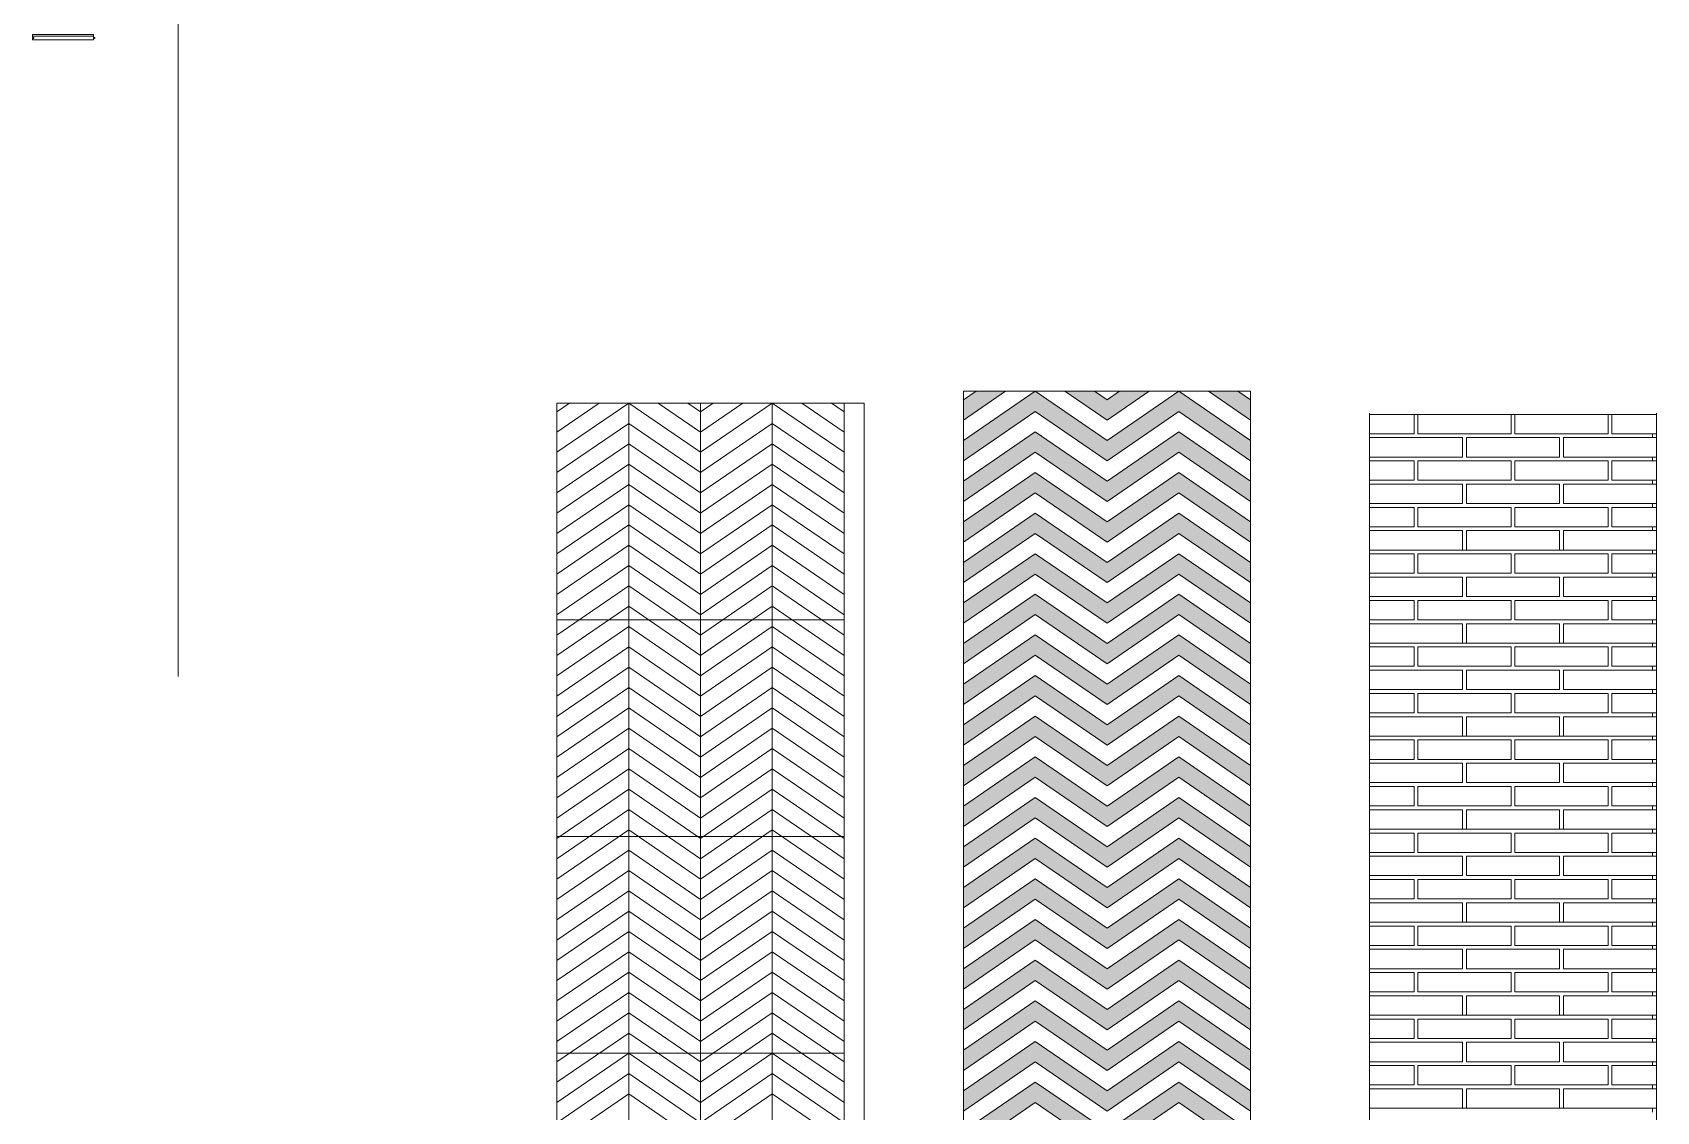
# Model space of a CAD drawing. Header units: centimetres. Extents: x -16179 to 12840, y -10704 to 3856.
# Drawn here: x -1610.4 to -1211.1, y -4291.1 to -4025.6 of the extents above; entities that cross this region are included whole.
import ezdxf

# ---------------------------------------------------------------- set-up
doc = ezdxf.new("R2010")
doc.units = ezdxf.units.CM
doc.header["$MEASUREMENT"] = 0
doc.header["$XCLIPFRAME"] = 0
for name, color, linetype, lineweight in [('1_Num_Penna__254', 254, 'Continuous', 18), ('A-ELEV-MBE1_Num_Penna__14_Num_Penna__11_Num_Penna__9_Num_Penna__9_Num_Penna__9_Num_Penna__9_Num_Penna__9_Num_Penna__9_Num_Penna__10_Num_Penna__254', 254, 'Continuous', 18), ('A-ELEV-MBE1_Num_Penna__1_Num_Penna__4_Num_Penna__4_Num_Penna__4_Num_Penna__4_Num_Penna__4_Num_Penna__4_Num_Penna__4_Num_Penna__4_Num_Penna__4', 4, 'Continuous', 18), ('A-ELEV-MBE1_Num_Penna__7_Num_Penna__7_Num_Penna__7_Num_Penna__7_Num_Penna__7_Num_Penna__7_Num_Penna__7_Num_Penna__7_Num_Penna__7_Num_Penna__254', 254, 'Continuous', 18), ('AA - linee quote_Num_Penna__6_Num_Penna__6_Num_Penna__6_Num_Penna__6_Num_Penna__6_Num_Penna__6_Num_Penna__6_Num_Penna__6_Num_Penna__6_Num_Penna__6', 6, 'Continuous', 18), ('IKE120015-t1_Num_Penna__251_Num_Penna__251_Num_Penna__251_Num_Penna__251_Num_Penna__251_Num_Penna__251_Num_Penna__251_Num_Penna__251_Num_Penna__251_Num_Penna__251_Num_Penna__12', 12, 'Continuous', 18), ('IKE120015-t1_Num_Penna__251_Num_Penna__251_Num_Penna__251_Num_Penna__251_Num_Penna__251_Num_Penna__251_Num_Penna__251_Num_Penna__251_Num_Penna__251_Num_Penna__251_Num_Penna__253', 253, 'Continuous', 18)]:
    doc.layers.add(name, color=color, linetype=linetype, lineweight=lineweight)
doc.layers.add('IKE120015-t1_Num_Penna__251_Num_Penna__13_Num_Penna__251_Num_Penna__251_Num_Penna__251_Num_Penna__251_Num_Penna__251_Num_Penna__251_Num_Penna__251_Num_Penna__251', color=7, linetype='Continuous')
picture_1 = doc.add_image_def('image1.jpg', size_in_pixel=(728, 1100))

msp = doc.modelspace()

# ---------------------------------------------------------------- hatches: boundary and pattern name
at = {"layer": 'A-ELEV-MBE1_Num_Penna__7_Num_Penna__7_Num_Penna__7_Num_Penna__7_Num_Penna__7_Num_Penna__7_Num_Penna__7_Num_Penna__7_Num_Penna__7_Num_Penna__254', "linetype": 'Continuous', "lineweight": 0, "true_color": 0x333333}
for points in [[(-1381.48, -4120.97), (-1371.11, -4113.84), (-1378.39, -4113.84), (-1381.48, -4115.97)], [(-1310.9, -4130.97), (-1310.9, -4125.97), (-1328.55, -4113.84), (-1346.19, -4125.97), (-1363.84, -4113.84), (-1381.48, -4125.97), (-1381.48, -4130.97), (-1363.84, -4118.84), (-1346.19, -4130.97), (-1328.55, -4118.84)], [(-1346.19, -4115.97), (-1349.29, -4113.84), (-1356.56, -4113.84), (-1346.19, -4120.97), (-1335.82, -4113.84), (-1343.1, -4113.84)], [(-1310.9, -4120.97), (-1310.9, -4115.97), (-1314, -4113.84), (-1321.27, -4113.84)], [(-1346.19, -4135.97), (-1363.84, -4123.84), (-1381.48, -4135.97), (-1381.48, -4140.97), (-1363.84, -4128.84), (-1346.19, -4140.97), (-1328.55, -4128.84), (-1310.9, -4140.97), (-1310.9, -4135.97), (-1328.55, -4123.84)], [(-1346.19, -4145.97), (-1363.84, -4133.84), (-1381.48, -4145.97), (-1381.48, -4150.97), (-1363.84, -4138.84), (-1346.19, -4150.97), (-1328.55, -4138.84), (-1310.9, -4150.97), (-1310.9, -4145.97), (-1328.55, -4133.84)], [(-1310.9, -4155.97), (-1328.55, -4143.84), (-1346.19, -4155.97), (-1363.84, -4143.84), (-1381.48, -4155.97), (-1381.48, -4160.97), (-1363.84, -4148.84), (-1346.19, -4160.97), (-1328.55, -4148.84), (-1310.9, -4160.97)], [(-1310.9, -4165.97), (-1328.55, -4153.84), (-1346.19, -4165.97), (-1363.84, -4153.84), (-1381.48, -4165.97), (-1381.48, -4170.97), (-1363.84, -4158.84), (-1346.19, -4170.97), (-1328.55, -4158.84), (-1310.9, -4170.97)], [(-1310.9, -4180.97), (-1310.9, -4175.97), (-1328.55, -4163.84), (-1346.19, -4175.97), (-1363.84, -4163.84), (-1381.48, -4175.97), (-1381.48, -4180.97), (-1363.84, -4168.84), (-1346.19, -4180.97), (-1328.55, -4168.84)], [(-1310.9, -4185.97), (-1328.55, -4173.84), (-1346.19, -4185.97), (-1363.84, -4173.84), (-1381.48, -4185.97), (-1381.48, -4190.97), (-1363.84, -4178.84), (-1346.19, -4190.97), (-1328.55, -4178.84), (-1310.9, -4190.97)], [(-1310.9, -4195.97), (-1328.55, -4183.84), (-1346.19, -4195.97), (-1363.84, -4183.84), (-1381.48, -4195.97), (-1381.48, -4200.97), (-1363.84, -4188.84), (-1346.19, -4200.97), (-1328.55, -4188.84), (-1310.9, -4200.97)], [(-1310.9, -4210.97), (-1310.9, -4205.97), (-1328.55, -4193.84), (-1346.19, -4205.97), (-1363.84, -4193.84), (-1381.48, -4205.97), (-1381.48, -4210.97), (-1363.84, -4198.84), (-1346.19, -4210.97), (-1328.55, -4198.84)], [(-1310.9, -4215.97), (-1328.55, -4203.84), (-1346.19, -4215.97), (-1363.84, -4203.84), (-1381.48, -4215.97), (-1381.48, -4220.97), (-1363.84, -4208.84), (-1346.19, -4220.97), (-1328.55, -4208.84), (-1310.9, -4220.97)], [(-1310.9, -4225.97), (-1328.55, -4213.84), (-1346.19, -4225.97), (-1363.84, -4213.84), (-1381.48, -4225.97), (-1381.48, -4230.97), (-1363.84, -4218.84), (-1346.19, -4230.97), (-1328.55, -4218.84), (-1310.9, -4230.97)], [(-1310.9, -4235.97), (-1328.55, -4223.84), (-1346.19, -4235.97), (-1363.84, -4223.84), (-1381.48, -4235.97), (-1381.48, -4240.97), (-1363.84, -4228.84), (-1346.19, -4240.97), (-1328.55, -4228.84), (-1310.9, -4240.97)], [(-1310.9, -4245.97), (-1328.55, -4233.84), (-1346.19, -4245.97), (-1363.84, -4233.84), (-1381.48, -4245.97), (-1381.48, -4250.97), (-1363.84, -4238.84), (-1346.19, -4250.97), (-1328.55, -4238.84), (-1310.9, -4250.97)], [(-1346.19, -4255.97), (-1363.84, -4243.84), (-1381.48, -4255.97), (-1381.48, -4260.97), (-1363.84, -4248.84), (-1346.19, -4260.97), (-1328.55, -4248.84), (-1310.9, -4260.97), (-1310.9, -4255.97), (-1328.55, -4243.84)], [(-1346.19, -4265.97), (-1363.84, -4253.84), (-1381.48, -4265.97), (-1381.48, -4270.97), (-1363.84, -4258.84), (-1346.19, -4270.97), (-1328.55, -4258.84), (-1310.9, -4270.97), (-1310.9, -4265.97), (-1328.55, -4253.84)], [(-1346.19, -4275.97), (-1363.84, -4263.84), (-1381.48, -4275.97), (-1381.48, -4280.97), (-1363.84, -4268.84), (-1346.19, -4280.97), (-1328.55, -4268.84), (-1310.9, -4280.97), (-1310.9, -4275.97), (-1328.55, -4263.84)], [(-1310.9, -4290.97), (-1310.9, -4285.97), (-1328.55, -4273.84), (-1346.19, -4285.97), (-1363.84, -4273.84), (-1381.48, -4285.97), (-1381.48, -4290.97), (-1363.84, -4278.84), (-1346.19, -4290.97), (-1328.55, -4278.84)], [(-1310.9, -4295.97), (-1328.55, -4283.84), (-1346.19, -4295.97), (-1363.84, -4283.84), (-1381.48, -4295.97), (-1381.48, -4300.97), (-1363.84, -4288.84), (-1346.19, -4300.97), (-1328.55, -4288.84), (-1310.9, -4300.97)]]:
    msp.add_hatch(color=250, dxfattribs=at).paths.add_polyline_path(points)

# ---------------------------------------------------------------- linework, layer by layer
at = {"layer": '1_Num_Penna__254', "color": 254, "linetype": 'Continuous', "lineweight": 18}
for p, q in [((-1281.66, -4119.56), (-1211.08, -4119.56)), ((-1270.69, -4119.56), (-1270.69, -4124.33)), ((-1269.74, -4119.56), (-1269.74, -4124.33)), ((-1246.85, -4119.56), (-1246.85, -4124.33)), ((-1245.89, -4119.56), (-1245.89, -4124.33)), ((-1223, -4119.56), (-1223, -4124.33)), ((-1222.05, -4119.56), (-1222.05, -4124.33)), ((-1211.08, -4119.56), (-1211.08, -4124.33)), ((-1281.66, -4124.33), (-1270.69, -4124.33)), ((-1269.74, -4124.33), (-1246.85, -4124.33)), ((-1245.89, -4124.33), (-1223, -4124.33)), ((-1222.05, -4124.33), (-1211.08, -4124.33)), ((-1212.03, -4124.33), (-1212.03, -4125.28)), ((-1281.66, -4125.28), (-1258.77, -4125.28)), ((-1281.66, -4125.28), (-1281.66, -4130.05)), ((-1258.77, -4125.28), (-1258.77, -4130.05)), ((-1257.81, -4125.28), (-1234.92, -4125.28)), ((-1257.81, -4125.28), (-1257.81, -4130.05)), ((-1234.92, -4125.28), (-1234.92, -4130.05)), ((-1233.97, -4125.28), (-1211.08, -4125.28)), ((-1233.97, -4125.28), (-1233.97, -4130.05)), ((-1211.08, -4125.28), (-1211.08, -4130.05)), ((-1281.66, -4130.05), (-1258.77, -4130.05)), ((-1281.66, -4131), (-1270.69, -4131)), ((-1270.69, -4131), (-1270.69, -4135.77)), ((-1269.74, -4131), (-1246.85, -4131)), ((-1269.74, -4131), (-1269.74, -4135.77)), ((-1257.81, -4130.05), (-1234.92, -4130.05)), ((-1246.85, -4131), (-1246.85, -4135.77)), ((-1245.89, -4131), (-1223, -4131)), ((-1245.89, -4131), (-1245.89, -4135.77)), ((-1233.97, -4130.05), (-1211.08, -4130.05)), ((-1223, -4131), (-1223, -4135.77)), ((-1222.05, -4131), (-1211.08, -4131)), ((-1222.05, -4131), (-1222.05, -4135.77)), ((-1212.03, -4130.05), (-1212.03, -4131)), ((-1211.08, -4131), (-1211.08, -4135.77)), ((-1281.66, -4135.77), (-1270.69, -4135.77)), ((-1281.66, -4136.73), (-1258.77, -4136.73)), ((-1281.66, -4136.73), (-1281.66, -4141.5)), ((-1269.74, -4135.77), (-1246.85, -4135.77)), ((-1258.77, -4136.73), (-1258.77, -4141.5)), ((-1257.81, -4136.73), (-1234.92, -4136.73)), ((-1257.81, -4136.73), (-1257.81, -4141.5)), ((-1245.89, -4135.77), (-1223, -4135.77)), ((-1234.92, -4136.73), (-1234.92, -4141.5)), ((-1233.97, -4136.73), (-1211.08, -4136.73)), ((-1233.97, -4136.73), (-1233.97, -4141.5)), ((-1222.05, -4135.77), (-1211.08, -4135.77)), ((-1212.03, -4135.77), (-1212.03, -4136.73)), ((-1211.08, -4136.73), (-1211.08, -4141.5)), ((-1281.66, -4141.5), (-1258.77, -4141.5)), ((-1281.66, -4142.45), (-1270.69, -4142.45)), ((-1270.69, -4142.45), (-1270.69, -4147.22)), ((-1269.74, -4142.45), (-1246.85, -4142.45)), ((-1269.74, -4142.45), (-1269.74, -4147.22)), ((-1257.81, -4141.5), (-1234.92, -4141.5)), ((-1246.85, -4142.45), (-1246.85, -4147.22)), ((-1245.89, -4142.45), (-1223, -4142.45)), ((-1245.89, -4142.45), (-1245.89, -4147.22)), ((-1233.97, -4141.5), (-1211.08, -4141.5)), ((-1223, -4142.45), (-1223, -4147.22)), ((-1222.05, -4142.45), (-1211.08, -4142.45)), ((-1222.05, -4142.45), (-1222.05, -4147.22)), ((-1212.03, -4141.5), (-1212.03, -4142.45)), ((-1211.08, -4142.45), (-1211.08, -4147.22)), ((-1281.66, -4147.22), (-1270.69, -4147.22)), ((-1281.66, -4148.17), (-1258.77, -4148.17)), ((-1281.66, -4148.17), (-1281.66, -4152.94)), ((-1269.74, -4147.22), (-1246.85, -4147.22)), ((-1258.77, -4148.17), (-1258.77, -4152.94)), ((-1257.81, -4148.17), (-1234.92, -4148.17)), ((-1257.81, -4148.17), (-1257.81, -4152.94)), ((-1245.89, -4147.22), (-1223, -4147.22)), ((-1234.92, -4148.17), (-1234.92, -4152.94)), ((-1233.97, -4148.17), (-1211.08, -4148.17)), ((-1233.97, -4148.17), (-1233.97, -4152.94)), ((-1222.05, -4147.22), (-1211.08, -4147.22)), ((-1212.03, -4147.22), (-1212.03, -4148.17)), ((-1211.08, -4148.17), (-1211.08, -4152.94)), ((-1281.66, -4152.94), (-1211.08, -4152.94)), ((-1281.66, -4153.89), (-1270.69, -4153.89)), ((-1270.69, -4153.89), (-1270.69, -4158.66)), ((-1269.74, -4153.89), (-1246.85, -4153.89)), ((-1269.74, -4153.89), (-1269.74, -4158.66)), ((-1246.85, -4153.89), (-1246.85, -4158.66)), ((-1245.89, -4153.89), (-1223, -4153.89)), ((-1245.89, -4153.89), (-1245.89, -4158.66)), ((-1223, -4153.89), (-1223, -4158.66)), ((-1222.05, -4153.89), (-1211.08, -4153.89)), ((-1222.05, -4153.89), (-1222.05, -4158.66)), ((-1212.03, -4152.94), (-1212.03, -4153.89)), ((-1211.08, -4153.89), (-1211.08, -4158.66)), ((-1281.66, -4158.66), (-1270.69, -4158.66)), ((-1281.66, -4159.62), (-1258.77, -4159.62)), ((-1281.66, -4159.62), (-1281.66, -4164.39)), ((-1269.74, -4158.66), (-1246.85, -4158.66)), ((-1258.77, -4159.62), (-1258.77, -4164.39)), ((-1257.81, -4159.62), (-1234.92, -4159.62)), ((-1257.81, -4159.62), (-1257.81, -4164.39)), ((-1245.89, -4158.66), (-1223, -4158.66)), ((-1234.92, -4159.62), (-1234.92, -4164.39)), ((-1233.97, -4159.62), (-1211.08, -4159.62)), ((-1233.97, -4159.62), (-1233.97, -4164.39)), ((-1222.05, -4158.66), (-1211.08, -4158.66)), ((-1212.03, -4158.66), (-1212.03, -4159.62)), ((-1211.08, -4159.62), (-1211.08, -4164.39)), ((-1281.66, -4164.39), (-1258.77, -4164.39)), ((-1257.81, -4164.39), (-1234.92, -4164.39)), ((-1233.97, -4164.39), (-1211.08, -4164.39)), ((-1212.03, -4164.39), (-1212.03, -4165.34)), ((-1281.66, -4165.34), (-1270.69, -4165.34)), ((-1270.69, -4165.34), (-1270.69, -4170.11)), ((-1269.74, -4165.34), (-1246.85, -4165.34)), ((-1269.74, -4165.34), (-1269.74, -4170.11)), ((-1246.85, -4165.34), (-1246.85, -4170.11)), ((-1245.89, -4165.34), (-1223, -4165.34)), ((-1245.89, -4165.34), (-1245.89, -4170.11)), ((-1223, -4165.34), (-1223, -4170.11)), ((-1222.05, -4165.34), (-1211.08, -4165.34)), ((-1222.05, -4165.34), (-1222.05, -4170.11)), ((-1211.08, -4165.34), (-1211.08, -4170.11)), ((-1281.66, -4170.11), (-1270.69, -4170.11)), ((-1281.66, -4171.06), (-1258.77, -4171.06)), ((-1281.66, -4171.06), (-1281.66, -4175.83)), ((-1269.74, -4170.11), (-1246.85, -4170.11)), ((-1258.77, -4171.06), (-1258.77, -4175.83)), ((-1257.81, -4171.06), (-1234.92, -4171.06)), ((-1257.81, -4171.06), (-1257.81, -4175.83)), ((-1245.89, -4170.11), (-1223, -4170.11)), ((-1234.92, -4171.06), (-1234.92, -4175.83)), ((-1233.97, -4171.06), (-1211.08, -4171.06)), ((-1233.97, -4171.06), (-1233.97, -4175.83)), ((-1222.05, -4170.11), (-1211.08, -4170.11)), ((-1212.03, -4170.11), (-1212.03, -4171.06)), ((-1211.08, -4171.06), (-1211.08, -4175.83)), ((-1281.66, -4175.83), (-1211.08, -4175.83)), ((-1212.03, -4175.83), (-1212.03, -4176.79)), ((-1281.66, -4176.79), (-1270.69, -4176.79)), ((-1270.69, -4176.79), (-1270.69, -4181.55)), ((-1269.74, -4176.79), (-1246.85, -4176.79)), ((-1269.74, -4176.79), (-1269.74, -4181.55)), ((-1246.85, -4176.79), (-1246.85, -4181.55)), ((-1245.89, -4176.79), (-1223, -4176.79)), ((-1245.89, -4176.79), (-1245.89, -4181.55)), ((-1223, -4176.79), (-1223, -4181.55)), ((-1222.05, -4176.79), (-1211.08, -4176.79)), ((-1222.05, -4176.79), (-1222.05, -4181.55)), ((-1211.08, -4176.79), (-1211.08, -4181.55)), ((-1281.66, -4181.55), (-1270.69, -4181.55)), ((-1281.66, -4182.51), (-1258.77, -4182.51)), ((-1281.66, -4182.51), (-1281.66, -4187.28)), ((-1269.74, -4181.55), (-1246.85, -4181.55)), ((-1258.77, -4182.51), (-1258.77, -4187.28)), ((-1257.81, -4182.51), (-1234.92, -4182.51)), ((-1257.81, -4182.51), (-1257.81, -4187.28)), ((-1245.89, -4181.55), (-1223, -4181.55)), ((-1234.92, -4182.51), (-1234.92, -4187.28)), ((-1233.97, -4182.51), (-1211.08, -4182.51)), ((-1233.97, -4182.51), (-1233.97, -4187.28)), ((-1222.05, -4181.55), (-1211.08, -4181.55)), ((-1212.03, -4181.55), (-1212.03, -4182.51)), ((-1211.08, -4182.51), (-1211.08, -4187.28)), ((-1281.66, -4187.28), (-1258.77, -4187.28)), ((-1281.66, -4188.23), (-1270.69, -4188.23)), ((-1270.69, -4188.23), (-1270.69, -4193)), ((-1269.74, -4188.23), (-1246.85, -4188.23)), ((-1269.74, -4188.23), (-1269.74, -4193)), ((-1257.81, -4187.28), (-1234.92, -4187.28)), ((-1246.85, -4188.23), (-1246.85, -4193)), ((-1245.89, -4188.23), (-1223, -4188.23)), ((-1245.89, -4188.23), (-1245.89, -4193)), ((-1233.97, -4187.28), (-1211.08, -4187.28)), ((-1223, -4188.23), (-1223, -4193)), ((-1222.05, -4188.23), (-1211.08, -4188.23)), ((-1222.05, -4188.23), (-1222.05, -4193)), ((-1212.03, -4187.28), (-1212.03, -4188.23)), ((-1211.08, -4188.23), (-1211.08, -4193)), ((-1281.66, -4193), (-1270.69, -4193)), ((-1281.66, -4193.95), (-1258.77, -4193.95)), ((-1281.66, -4193.95), (-1281.66, -4198.72)), ((-1269.74, -4193), (-1246.85, -4193)), ((-1258.77, -4193.95), (-1258.77, -4198.72)), ((-1257.81, -4193.95), (-1234.92, -4193.95)), ((-1257.81, -4193.95), (-1257.81, -4198.72)), ((-1245.89, -4193), (-1223, -4193)), ((-1234.92, -4193.95), (-1234.92, -4198.72)), ((-1233.97, -4193.95), (-1211.08, -4193.95)), ((-1233.97, -4193.95), (-1233.97, -4198.72)), ((-1222.05, -4193), (-1211.08, -4193)), ((-1212.03, -4193), (-1212.03, -4193.95)), ((-1211.08, -4193.95), (-1211.08, -4198.72)), ((-1281.66, -4198.72), (-1211.08, -4198.72)), ((-1281.66, -4199.68), (-1270.69, -4199.68)), ((-1270.69, -4199.68), (-1270.69, -4204.45)), ((-1269.74, -4199.68), (-1246.85, -4199.68)), ((-1269.74, -4199.68), (-1269.74, -4204.45)), ((-1246.85, -4199.68), (-1246.85, -4204.45)), ((-1245.89, -4199.68), (-1223, -4199.68)), ((-1245.89, -4199.68), (-1245.89, -4204.45)), ((-1223, -4199.68), (-1223, -4204.45)), ((-1222.05, -4199.68), (-1211.08, -4199.68)), ((-1222.05, -4199.68), (-1222.05, -4204.45)), ((-1212.03, -4198.72), (-1212.03, -4199.68)), ((-1211.08, -4199.68), (-1211.08, -4204.45)), ((-1281.66, -4204.45), (-1270.69, -4204.45)), ((-1269.74, -4204.45), (-1246.85, -4204.45)), ((-1245.89, -4204.45), (-1223, -4204.45)), ((-1222.05, -4204.45), (-1211.08, -4204.45)), ((-1212.03, -4204.45), (-1212.03, -4205.4)), ((-1281.66, -4205.4), (-1258.77, -4205.4)), ((-1281.66, -4205.4), (-1281.66, -4210.17)), ((-1258.77, -4205.4), (-1258.77, -4210.17)), ((-1257.81, -4205.4), (-1234.92, -4205.4)), ((-1257.81, -4205.4), (-1257.81, -4210.17)), ((-1234.92, -4205.4), (-1234.92, -4210.17)), ((-1233.97, -4205.4), (-1211.08, -4205.4)), ((-1233.97, -4205.4), (-1233.97, -4210.17)), ((-1211.08, -4205.4), (-1211.08, -4210.17)), ((-1281.66, -4210.17), (-1258.77, -4210.17)), ((-1281.66, -4211.12), (-1270.69, -4211.12)), ((-1270.69, -4211.12), (-1270.69, -4215.89)), ((-1269.74, -4211.12), (-1246.85, -4211.12)), ((-1269.74, -4211.12), (-1269.74, -4215.89)), ((-1257.81, -4210.17), (-1234.92, -4210.17)), ((-1246.85, -4211.12), (-1246.85, -4215.89)), ((-1245.89, -4211.12), (-1223, -4211.12)), ((-1245.89, -4211.12), (-1245.89, -4215.89)), ((-1233.97, -4210.17), (-1211.08, -4210.17)), ((-1223, -4211.12), (-1223, -4215.89)), ((-1222.05, -4211.12), (-1211.08, -4211.12)), ((-1222.05, -4211.12), (-1222.05, -4215.89)), ((-1212.03, -4210.17), (-1212.03, -4211.12)), ((-1211.08, -4211.12), (-1211.08, -4215.89)), ((-1281.66, -4215.89), (-1270.69, -4215.89)), ((-1269.74, -4215.89), (-1246.85, -4215.89)), ((-1245.89, -4215.89), (-1223, -4215.89)), ((-1222.05, -4215.89), (-1211.08, -4215.89)), ((-1212.03, -4215.89), (-1212.03, -4216.84)), ((-1281.66, -4216.84), (-1258.77, -4216.84)), ((-1281.66, -4216.84), (-1281.66, -4221.61)), ((-1258.77, -4216.84), (-1258.77, -4221.61)), ((-1257.81, -4216.84), (-1234.92, -4216.84)), ((-1257.81, -4216.84), (-1257.81, -4221.61)), ((-1234.92, -4216.84), (-1234.92, -4221.61)), ((-1233.97, -4216.84), (-1211.08, -4216.84)), ((-1233.97, -4216.84), (-1233.97, -4221.61)), ((-1211.08, -4216.84), (-1211.08, -4221.61)), ((-1281.66, -4221.61), (-1211.08, -4221.61)), ((-1281.66, -4222.57), (-1270.69, -4222.57)), ((-1270.69, -4222.57), (-1270.69, -4227.34)), ((-1269.74, -4222.57), (-1246.85, -4222.57)), ((-1269.74, -4222.57), (-1269.74, -4227.34)), ((-1246.85, -4222.57), (-1246.85, -4227.34)), ((-1245.89, -4222.57), (-1223, -4222.57)), ((-1245.89, -4222.57), (-1245.89, -4227.34)), ((-1223, -4222.57), (-1223, -4227.34)), ((-1222.05, -4222.57), (-1211.08, -4222.57)), ((-1222.05, -4222.57), (-1222.05, -4227.34)), ((-1212.03, -4221.61), (-1212.03, -4222.57)), ((-1211.08, -4222.57), (-1211.08, -4227.34)), ((-1281.66, -4227.34), (-1270.69, -4227.34)), ((-1281.66, -4228.29), (-1258.77, -4228.29)), ((-1281.66, -4228.29), (-1281.66, -4233.06)), ((-1269.74, -4227.34), (-1246.85, -4227.34)), ((-1258.77, -4228.29), (-1258.77, -4233.06)), ((-1257.81, -4228.29), (-1234.92, -4228.29)), ((-1257.81, -4228.29), (-1257.81, -4233.06)), ((-1245.89, -4227.34), (-1223, -4227.34)), ((-1234.92, -4228.29), (-1234.92, -4233.06)), ((-1233.97, -4228.29), (-1211.08, -4228.29)), ((-1233.97, -4228.29), (-1233.97, -4233.06)), ((-1222.05, -4227.34), (-1211.08, -4227.34)), ((-1212.03, -4227.34), (-1212.03, -4228.29)), ((-1211.08, -4228.29), (-1211.08, -4233.06)), ((-1281.66, -4233.06), (-1258.77, -4233.06)), ((-1281.66, -4234.01), (-1270.69, -4234.01)), ((-1270.69, -4234.01), (-1270.69, -4238.78)), ((-1269.74, -4234.01), (-1246.85, -4234.01)), ((-1269.74, -4234.01), (-1269.74, -4238.78)), ((-1257.81, -4233.06), (-1234.92, -4233.06)), ((-1246.85, -4234.01), (-1246.85, -4238.78)), ((-1245.89, -4234.01), (-1223, -4234.01)), ((-1245.89, -4234.01), (-1245.89, -4238.78)), ((-1233.97, -4233.06), (-1211.08, -4233.06)), ((-1223, -4234.01), (-1223, -4238.78)), ((-1222.05, -4234.01), (-1211.08, -4234.01)), ((-1222.05, -4234.01), (-1222.05, -4238.78)), ((-1212.03, -4233.06), (-1212.03, -4234.01)), ((-1211.08, -4234.01), (-1211.08, -4238.78)), ((-1281.66, -4238.78), (-1270.69, -4238.78)), ((-1281.66, -4239.74), (-1258.77, -4239.74)), ((-1281.66, -4239.74), (-1281.66, -4244.5)), ((-1269.74, -4238.78), (-1246.85, -4238.78)), ((-1258.77, -4239.74), (-1258.77, -4244.5)), ((-1257.81, -4239.74), (-1234.92, -4239.74)), ((-1257.81, -4239.74), (-1257.81, -4244.5)), ((-1245.89, -4238.78), (-1223, -4238.78)), ((-1234.92, -4239.74), (-1234.92, -4244.5)), ((-1233.97, -4239.74), (-1211.08, -4239.74)), ((-1233.97, -4239.74), (-1233.97, -4244.5)), ((-1222.05, -4238.78), (-1211.08, -4238.78)), ((-1212.03, -4238.78), (-1212.03, -4239.74)), ((-1211.08, -4239.74), (-1211.08, -4244.5)), ((-1281.66, -4244.5), (-1211.08, -4244.5)), ((-1212.03, -4244.5), (-1212.03, -4245.46)), ((-1281.66, -4245.46), (-1270.69, -4245.46)), ((-1270.69, -4245.46), (-1270.69, -4250.23)), ((-1269.74, -4245.46), (-1246.85, -4245.46)), ((-1269.74, -4245.46), (-1269.74, -4250.23)), ((-1246.85, -4245.46), (-1246.85, -4250.23)), ((-1245.89, -4245.46), (-1223, -4245.46)), ((-1245.89, -4245.46), (-1245.89, -4250.23)), ((-1223, -4245.46), (-1223, -4250.23)), ((-1222.05, -4245.46), (-1211.08, -4245.46)), ((-1222.05, -4245.46), (-1222.05, -4250.23)), ((-1211.08, -4245.46), (-1211.08, -4250.23)), ((-1281.66, -4250.23), (-1270.69, -4250.23)), ((-1281.66, -4251.18), (-1258.77, -4251.18)), ((-1281.66, -4251.18), (-1281.66, -4255.95)), ((-1269.74, -4250.23), (-1246.85, -4250.23)), ((-1258.77, -4251.18), (-1258.77, -4255.95)), ((-1257.81, -4251.18), (-1234.92, -4251.18)), ((-1257.81, -4251.18), (-1257.81, -4255.95)), ((-1245.89, -4250.23), (-1223, -4250.23)), ((-1234.92, -4251.18), (-1234.92, -4255.95)), ((-1233.97, -4251.18), (-1211.08, -4251.18)), ((-1233.97, -4251.18), (-1233.97, -4255.95)), ((-1222.05, -4250.23), (-1211.08, -4250.23)), ((-1212.03, -4250.23), (-1212.03, -4251.18)), ((-1211.08, -4251.18), (-1211.08, -4255.95)), ((-1281.66, -4255.95), (-1258.77, -4255.95)), ((-1257.81, -4255.95), (-1234.92, -4255.95)), ((-1233.97, -4255.95), (-1211.08, -4255.95)), ((-1212.03, -4255.95), (-1212.03, -4256.9)), ((-1281.66, -4256.9), (-1270.69, -4256.9)), ((-1270.69, -4256.9), (-1270.69, -4261.67)), ((-1269.74, -4256.9), (-1246.85, -4256.9)), ((-1269.74, -4256.9), (-1269.74, -4261.67)), ((-1246.85, -4256.9), (-1246.85, -4261.67)), ((-1245.89, -4256.9), (-1223, -4256.9)), ((-1245.89, -4256.9), (-1245.89, -4261.67)), ((-1223, -4256.9), (-1223, -4261.67)), ((-1222.05, -4256.9), (-1211.08, -4256.9)), ((-1222.05, -4256.9), (-1222.05, -4261.67)), ((-1211.08, -4256.9), (-1211.08, -4261.67)), ((-1281.66, -4261.67), (-1270.69, -4261.67)), ((-1281.66, -4262.63), (-1258.77, -4262.63)), ((-1281.66, -4262.63), (-1281.66, -4267.39)), ((-1269.74, -4261.67), (-1246.85, -4261.67)), ((-1258.77, -4262.63), (-1258.77, -4267.39)), ((-1257.81, -4262.63), (-1234.92, -4262.63)), ((-1257.81, -4262.63), (-1257.81, -4267.39)), ((-1245.89, -4261.67), (-1223, -4261.67)), ((-1234.92, -4262.63), (-1234.92, -4267.39)), ((-1233.97, -4262.63), (-1211.08, -4262.63)), ((-1233.97, -4262.63), (-1233.97, -4267.39)), ((-1222.05, -4261.67), (-1211.08, -4261.67)), ((-1212.03, -4261.67), (-1212.03, -4262.63)), ((-1211.08, -4262.63), (-1211.08, -4267.39)), ((-1281.66, -4267.39), (-1211.08, -4267.39)), ((-1281.66, -4268.35), (-1270.69, -4268.35)), ((-1270.69, -4268.35), (-1270.69, -4273.12)), ((-1269.74, -4268.35), (-1246.85, -4268.35)), ((-1269.74, -4268.35), (-1269.74, -4273.12)), ((-1246.85, -4268.35), (-1246.85, -4273.12)), ((-1245.89, -4268.35), (-1223, -4268.35)), ((-1245.89, -4268.35), (-1245.89, -4273.12)), ((-1223, -4268.35), (-1223, -4273.12)), ((-1222.05, -4268.35), (-1211.08, -4268.35)), ((-1222.05, -4268.35), (-1222.05, -4273.12)), ((-1212.03, -4267.39), (-1212.03, -4268.35)), ((-1211.08, -4268.35), (-1211.08, -4273.12)), ((-1281.66, -4273.12), (-1270.69, -4273.12)), ((-1281.66, -4274.07), (-1258.77, -4274.07)), ((-1281.66, -4274.07), (-1281.66, -4278.84)), ((-1269.74, -4273.12), (-1246.85, -4273.12)), ((-1258.77, -4274.07), (-1258.77, -4278.84)), ((-1257.81, -4274.07), (-1234.92, -4274.07)), ((-1257.81, -4274.07), (-1257.81, -4278.84)), ((-1245.89, -4273.12), (-1223, -4273.12)), ((-1234.92, -4274.07), (-1234.92, -4278.84)), ((-1233.97, -4274.07), (-1211.08, -4274.07)), ((-1233.97, -4274.07), (-1233.97, -4278.84)), ((-1222.05, -4273.12), (-1211.08, -4273.12)), ((-1212.03, -4273.12), (-1212.03, -4274.07)), ((-1211.08, -4274.07), (-1211.08, -4278.84)), ((-1281.66, -4278.84), (-1258.77, -4278.84)), ((-1281.66, -4279.79), (-1270.69, -4279.79)), ((-1270.69, -4279.79), (-1270.69, -4284.56)), ((-1269.74, -4279.79), (-1246.85, -4279.79)), ((-1269.74, -4279.79), (-1269.74, -4284.56)), ((-1257.81, -4278.84), (-1234.92, -4278.84)), ((-1246.85, -4279.79), (-1246.85, -4284.56)), ((-1245.89, -4279.79), (-1223, -4279.79)), ((-1245.89, -4279.79), (-1245.89, -4284.56)), ((-1233.97, -4278.84), (-1211.08, -4278.84)), ((-1223, -4279.79), (-1223, -4284.56)), ((-1222.05, -4279.79), (-1211.08, -4279.79)), ((-1222.05, -4279.79), (-1222.05, -4284.56)), ((-1212.03, -4278.84), (-1212.03, -4279.79)), ((-1211.08, -4279.79), (-1211.08, -4284.56)), ((-1281.66, -4284.56), (-1270.69, -4284.56)), ((-1269.74, -4284.56), (-1246.85, -4284.56)), ((-1245.89, -4284.56), (-1223, -4284.56)), ((-1222.05, -4284.56), (-1211.08, -4284.56)), ((-1212.03, -4284.56), (-1212.03, -4285.52)), ((-1281.66, -4285.52), (-1258.77, -4285.52)), ((-1281.66, -4285.52), (-1281.66, -4290.29)), ((-1258.77, -4285.52), (-1258.77, -4290.29)), ((-1257.81, -4285.52), (-1234.92, -4285.52)), ((-1257.81, -4285.52), (-1257.81, -4290.29)), ((-1234.92, -4285.52), (-1234.92, -4290.29)), ((-1233.97, -4285.52), (-1211.08, -4285.52)), ((-1233.97, -4285.52), (-1233.97, -4290.29)), ((-1211.08, -4285.52), (-1211.08, -4290.29)), ((-1281.66, -4290.29), (-1211.08, -4290.29)), ((-1212.03, -4290.29), (-1212.03, -4291.24))]:
    msp.add_line(p, q, dxfattribs=at)
at = {"layer": 'A-ELEV-MBE1_Num_Penna__14_Num_Penna__11_Num_Penna__9_Num_Penna__9_Num_Penna__9_Num_Penna__9_Num_Penna__9_Num_Penna__9_Num_Penna__10_Num_Penna__254', "color": 254, "linetype": 'Continuous', "lineweight": 18}
for p, q in [((-1281.66, -4119.28), (-1281.66, -4337.21)), ((-1211.08, -4119.28), (-1211.08, -4337.21))]:
    msp.add_line(p, q, dxfattribs=at)
at = {"layer": 'A-ELEV-MBE1_Num_Penna__1_Num_Penna__4_Num_Penna__4_Num_Penna__4_Num_Penna__4_Num_Penna__4_Num_Penna__4_Num_Penna__4_Num_Penna__4_Num_Penna__4', "color": 4, "linetype": 'Continuous', "lineweight": 18}
for p, q in [((-1610.39, -4026.1), (-1610.39, -4026.8)), ((-1610.39, -4026.1), (-1595.39, -4026.1)), ((-1610.39, -4026.5), (-1595.39, -4026.5)), ((-1610.39, -4026.8), (-1610.09, -4026.8)), ((-1610.39, -4027.1), (-1610.09, -4027.1)), ((-1610.39, -4027.1), (-1610.39, -4027.4)), ((-1610.39, -4027.4), (-1595.39, -4027.4)), ((-1610.09, -4026.8), (-1610.09, -4027.1)), ((-1595.39, -4026.1), (-1595.39, -4026.8)), ((-1595.39, -4026.8), (-1595.09, -4026.8)), ((-1595.39, -4027.1), (-1595.39, -4027.4)), ((-1595.39, -4027.1), (-1595.09, -4027.1)), ((-1595.09, -4026.8), (-1595.09, -4027.1))]:
    msp.add_line(p, q, dxfattribs=at)
at = {"layer": 'AA - linee quote_Num_Penna__6_Num_Penna__6_Num_Penna__6_Num_Penna__6_Num_Penna__6_Num_Penna__6_Num_Penna__6_Num_Penna__6_Num_Penna__6_Num_Penna__6', "color": 6, "linetype": 'Continuous', "lineweight": 18}
msp.add_line((-1574.56, -3082.38), (-1574.56, -4184.05), dxfattribs=at)
at = {"layer": 'IKE120015-t1_Num_Penna__251_Num_Penna__251_Num_Penna__251_Num_Penna__251_Num_Penna__251_Num_Penna__251_Num_Penna__251_Num_Penna__251_Num_Penna__251_Num_Penna__251_Num_Penna__12', "color": 12, "linetype": 'Continuous', "lineweight": 18}
for p, q in [((-1481.43, -4116.78), (-1446.14, -4116.78)), ((-1481.43, -4116.78), (-1481.43, -4334.71)), ((-1463.79, -4116.78), (-1481.43, -4128.9)), ((-1478.33, -4116.78), (-1481.43, -4118.9)), ((-1471.06, -4116.78), (-1481.43, -4123.9)), ((-1463.79, -4116.78), (-1463.79, -4334.71)), ((-1463.79, -4116.78), (-1446.14, -4128.9)), ((-1456.51, -4116.78), (-1446.14, -4123.9)), ((-1449.24, -4116.78), (-1446.14, -4118.9)), ((-1446.14, -4116.78), (-1446.14, -4334.71)), ((-1446.14, -4116.78), (-1410.85, -4116.78)), ((-1428.5, -4116.78), (-1446.14, -4128.9)), ((-1443.04, -4116.78), (-1446.14, -4118.9)), ((-1435.77, -4116.78), (-1446.14, -4123.9)), ((-1428.5, -4116.78), (-1428.5, -4334.71)), ((-1428.5, -4116.78), (-1410.85, -4128.9)), ((-1421.22, -4116.78), (-1410.85, -4123.9)), ((-1413.95, -4116.78), (-1410.85, -4118.9)), ((-1410.85, -4116.78), (-1410.85, -4276.75)), ((-1410.85, -4116.78), (-1405.93, -4116.78)), ((-1405.93, -4116.78), (-1405.93, -4334.71)), ((-1463.79, -4121.78), (-1481.43, -4133.9)), ((-1463.79, -4121.78), (-1446.14, -4133.9)), ((-1428.5, -4121.78), (-1446.14, -4133.9)), ((-1428.5, -4121.78), (-1410.85, -4133.9)), ((-1463.79, -4126.78), (-1481.43, -4138.9)), ((-1463.79, -4126.78), (-1446.14, -4138.9)), ((-1428.5, -4126.78), (-1446.14, -4138.9)), ((-1428.5, -4126.78), (-1410.85, -4138.9)), ((-1463.79, -4131.78), (-1481.43, -4143.9)), ((-1463.79, -4131.78), (-1446.14, -4143.9)), ((-1428.5, -4131.78), (-1446.14, -4143.9)), ((-1428.5, -4131.78), (-1410.85, -4143.9)), ((-1463.79, -4136.78), (-1481.43, -4148.9)), ((-1463.79, -4136.78), (-1446.14, -4148.9)), ((-1428.5, -4136.78), (-1446.14, -4148.9)), ((-1428.5, -4136.78), (-1410.85, -4148.9)), ((-1463.79, -4141.78), (-1481.43, -4153.9)), ((-1463.79, -4141.78), (-1446.14, -4153.9)), ((-1428.5, -4141.78), (-1446.14, -4153.9)), ((-1428.5, -4141.78), (-1410.85, -4153.9)), ((-1463.79, -4146.78), (-1481.43, -4158.9)), ((-1463.79, -4146.78), (-1446.14, -4158.9)), ((-1428.5, -4146.78), (-1446.14, -4158.9)), ((-1428.5, -4146.78), (-1410.85, -4158.9)), ((-1463.79, -4151.78), (-1481.43, -4163.9)), ((-1463.79, -4151.78), (-1446.14, -4163.9)), ((-1428.5, -4151.78), (-1446.14, -4163.9)), ((-1428.5, -4151.78), (-1410.85, -4163.9)), ((-1463.79, -4156.78), (-1481.43, -4168.9)), ((-1463.79, -4156.78), (-1446.14, -4168.9)), ((-1428.5, -4156.78), (-1446.14, -4168.9)), ((-1428.5, -4156.78), (-1410.85, -4168.9)), ((-1463.79, -4161.78), (-1481.43, -4173.9)), ((-1463.79, -4161.78), (-1446.14, -4173.9)), ((-1428.5, -4161.78), (-1446.14, -4173.9)), ((-1428.5, -4161.78), (-1410.85, -4173.9)), ((-1463.79, -4166.78), (-1481.43, -4178.9)), ((-1463.79, -4166.78), (-1446.14, -4178.9)), ((-1428.5, -4166.78), (-1446.14, -4178.9)), ((-1428.5, -4166.78), (-1410.85, -4178.9)), ((-1463.79, -4171.78), (-1481.43, -4183.9)), ((-1463.79, -4171.78), (-1446.14, -4183.9)), ((-1428.5, -4171.78), (-1446.14, -4183.9)), ((-1428.5, -4171.78), (-1410.85, -4183.9)), ((-1463.79, -4176.78), (-1481.43, -4188.9)), ((-1463.79, -4176.78), (-1446.14, -4188.9)), ((-1428.5, -4176.78), (-1446.14, -4188.9)), ((-1428.5, -4176.78), (-1410.85, -4188.9)), ((-1463.79, -4181.78), (-1481.43, -4193.9)), ((-1463.79, -4181.78), (-1446.14, -4193.9)), ((-1428.5, -4181.78), (-1446.14, -4193.9)), ((-1428.5, -4181.78), (-1410.85, -4193.9)), ((-1463.79, -4186.78), (-1481.43, -4198.9)), ((-1463.79, -4186.78), (-1446.14, -4198.9)), ((-1428.5, -4186.78), (-1446.14, -4198.9)), ((-1428.5, -4186.78), (-1410.85, -4198.9)), ((-1463.79, -4191.78), (-1481.43, -4203.9)), ((-1463.79, -4191.78), (-1446.14, -4203.9)), ((-1428.5, -4191.78), (-1446.14, -4203.9)), ((-1428.5, -4191.78), (-1410.85, -4203.9)), ((-1463.79, -4196.78), (-1481.43, -4208.9)), ((-1463.79, -4196.78), (-1446.14, -4208.9)), ((-1428.5, -4196.78), (-1446.14, -4208.9)), ((-1428.5, -4196.78), (-1410.85, -4208.9)), ((-1463.79, -4201.78), (-1481.43, -4213.9)), ((-1463.79, -4201.78), (-1446.14, -4213.9)), ((-1428.5, -4201.78), (-1446.14, -4213.9)), ((-1428.5, -4201.78), (-1410.85, -4213.9)), ((-1463.79, -4206.78), (-1481.43, -4218.9)), ((-1463.79, -4206.78), (-1446.14, -4218.9)), ((-1428.5, -4206.78), (-1446.14, -4218.9)), ((-1428.5, -4206.78), (-1410.85, -4218.9)), ((-1463.79, -4211.78), (-1481.43, -4223.9)), ((-1463.79, -4211.78), (-1446.14, -4223.9)), ((-1428.5, -4211.78), (-1446.14, -4223.9)), ((-1428.5, -4211.78), (-1410.85, -4223.9)), ((-1463.79, -4216.78), (-1481.43, -4228.9)), ((-1463.79, -4216.78), (-1446.14, -4228.9)), ((-1428.5, -4216.78), (-1446.14, -4228.9)), ((-1428.5, -4216.78), (-1410.85, -4228.9)), ((-1463.79, -4221.78), (-1481.43, -4233.9)), ((-1463.79, -4221.78), (-1446.14, -4233.9)), ((-1428.5, -4221.78), (-1446.14, -4233.9)), ((-1428.5, -4221.78), (-1410.85, -4233.9)), ((-1463.79, -4226.78), (-1481.43, -4238.9)), ((-1463.79, -4226.78), (-1446.14, -4238.9)), ((-1428.5, -4226.78), (-1446.14, -4238.9)), ((-1428.5, -4226.78), (-1410.85, -4238.9)), ((-1463.79, -4231.78), (-1481.43, -4243.9)), ((-1463.79, -4231.78), (-1446.14, -4243.9)), ((-1428.5, -4231.78), (-1446.14, -4243.9)), ((-1428.5, -4231.78), (-1410.85, -4243.9)), ((-1463.79, -4236.78), (-1481.43, -4248.9)), ((-1463.79, -4236.78), (-1446.14, -4248.9)), ((-1428.5, -4236.78), (-1446.14, -4248.9)), ((-1428.5, -4236.78), (-1410.85, -4248.9)), ((-1463.79, -4241.78), (-1481.43, -4253.9)), ((-1463.79, -4241.78), (-1446.14, -4253.9)), ((-1428.5, -4241.78), (-1446.14, -4253.9)), ((-1428.5, -4241.78), (-1410.85, -4253.9)), ((-1463.79, -4246.78), (-1481.43, -4258.9)), ((-1463.79, -4246.78), (-1446.14, -4258.9)), ((-1428.5, -4246.78), (-1446.14, -4258.9)), ((-1428.5, -4246.78), (-1410.85, -4258.9)), ((-1463.79, -4251.78), (-1481.43, -4263.9)), ((-1463.79, -4251.78), (-1446.14, -4263.9)), ((-1428.5, -4251.78), (-1446.14, -4263.9)), ((-1428.5, -4251.78), (-1410.85, -4263.9)), ((-1463.79, -4256.78), (-1481.43, -4268.9)), ((-1463.79, -4256.78), (-1446.14, -4268.9)), ((-1428.5, -4256.78), (-1446.14, -4268.9)), ((-1428.5, -4256.78), (-1410.85, -4268.9)), ((-1463.79, -4261.78), (-1481.43, -4273.9)), ((-1463.79, -4261.78), (-1446.14, -4273.9)), ((-1428.5, -4261.78), (-1446.14, -4273.9)), ((-1428.5, -4261.78), (-1410.85, -4273.9)), ((-1463.79, -4266.78), (-1481.43, -4278.9)), ((-1463.79, -4266.78), (-1446.14, -4278.9)), ((-1428.5, -4266.78), (-1446.14, -4278.9)), ((-1428.5, -4266.78), (-1410.85, -4278.9)), ((-1463.79, -4271.78), (-1481.43, -4283.9)), ((-1463.79, -4271.78), (-1446.14, -4283.9)), ((-1428.5, -4271.78), (-1446.14, -4283.9)), ((-1428.5, -4271.78), (-1410.85, -4283.9)), ((-1463.79, -4276.78), (-1481.43, -4288.9)), ((-1463.79, -4276.78), (-1446.14, -4288.9)), ((-1428.5, -4276.78), (-1446.14, -4288.9)), ((-1428.5, -4276.78), (-1410.85, -4288.9)), ((-1463.79, -4281.78), (-1481.43, -4293.9)), ((-1463.79, -4281.78), (-1446.14, -4293.9)), ((-1428.5, -4281.78), (-1446.14, -4293.9)), ((-1428.5, -4281.78), (-1410.85, -4293.9)), ((-1463.79, -4286.78), (-1481.43, -4298.9)), ((-1463.79, -4286.78), (-1446.14, -4298.9)), ((-1428.5, -4286.78), (-1446.14, -4298.9)), ((-1428.5, -4286.78), (-1410.85, -4298.9))]:
    msp.add_line(p, q, dxfattribs=at)
at = {"layer": 'IKE120015-t1_Num_Penna__251_Num_Penna__251_Num_Penna__251_Num_Penna__251_Num_Penna__251_Num_Penna__251_Num_Penna__251_Num_Penna__251_Num_Penna__251_Num_Penna__251_Num_Penna__253', "color": 253, "linetype": 'Continuous', "lineweight": 18}
for p, q in [((-1381.48, -4113.84), (-1310.9, -4113.84)), ((-1381.48, -4113.84), (-1381.48, -4331.77)), ((-1363.84, -4113.84), (-1381.48, -4125.97)), ((-1378.39, -4113.84), (-1381.48, -4115.97)), ((-1371.11, -4113.84), (-1381.48, -4120.97)), ((-1363.84, -4113.84), (-1346.19, -4125.97)), ((-1356.56, -4113.84), (-1346.19, -4120.97)), ((-1349.29, -4113.84), (-1346.19, -4115.97)), ((-1328.55, -4113.84), (-1346.19, -4125.97)), ((-1343.1, -4113.84), (-1346.19, -4115.97)), ((-1335.82, -4113.84), (-1346.19, -4120.97)), ((-1328.55, -4113.84), (-1310.9, -4125.97)), ((-1321.27, -4113.84), (-1310.9, -4120.97)), ((-1314, -4113.84), (-1310.9, -4115.97)), ((-1310.9, -4113.84), (-1310.9, -4331.77)), ((-1363.84, -4118.84), (-1381.48, -4130.97)), ((-1363.84, -4118.84), (-1346.19, -4130.97)), ((-1328.55, -4118.84), (-1346.19, -4130.97)), ((-1328.55, -4118.84), (-1310.9, -4130.97)), ((-1363.84, -4123.84), (-1381.48, -4135.97)), ((-1363.84, -4123.84), (-1346.19, -4135.97)), ((-1328.55, -4123.84), (-1346.19, -4135.97)), ((-1328.55, -4123.84), (-1310.9, -4135.97)), ((-1363.84, -4128.84), (-1381.48, -4140.97)), ((-1363.84, -4128.84), (-1346.19, -4140.97)), ((-1328.55, -4128.84), (-1346.19, -4140.97)), ((-1328.55, -4128.84), (-1310.9, -4140.97)), ((-1363.84, -4133.84), (-1381.48, -4145.97)), ((-1363.84, -4133.84), (-1346.19, -4145.97)), ((-1328.55, -4133.84), (-1346.19, -4145.97)), ((-1328.55, -4133.84), (-1310.9, -4145.97)), ((-1363.84, -4138.84), (-1381.48, -4150.97)), ((-1363.84, -4138.84), (-1346.19, -4150.97)), ((-1328.55, -4138.84), (-1346.19, -4150.97)), ((-1328.55, -4138.84), (-1310.9, -4150.97)), ((-1363.84, -4143.84), (-1381.48, -4155.97)), ((-1363.84, -4143.84), (-1346.19, -4155.97)), ((-1328.55, -4143.84), (-1346.19, -4155.97)), ((-1328.55, -4143.84), (-1310.9, -4155.97)), ((-1363.84, -4148.84), (-1381.48, -4160.97)), ((-1363.84, -4148.84), (-1346.19, -4160.97)), ((-1328.55, -4148.84), (-1346.19, -4160.97)), ((-1328.55, -4148.84), (-1310.9, -4160.97)), ((-1363.84, -4153.84), (-1381.48, -4165.97)), ((-1363.84, -4153.84), (-1346.19, -4165.97)), ((-1328.55, -4153.84), (-1346.19, -4165.97)), ((-1328.55, -4153.84), (-1310.9, -4165.97)), ((-1363.84, -4158.84), (-1381.48, -4170.97)), ((-1363.84, -4158.84), (-1346.19, -4170.97)), ((-1328.55, -4158.84), (-1346.19, -4170.97)), ((-1328.55, -4158.84), (-1310.9, -4170.97)), ((-1363.84, -4163.84), (-1381.48, -4175.97)), ((-1363.84, -4163.84), (-1346.19, -4175.97)), ((-1328.55, -4163.84), (-1346.19, -4175.97)), ((-1328.55, -4163.84), (-1310.9, -4175.97)), ((-1363.84, -4168.84), (-1381.48, -4180.97)), ((-1363.84, -4168.84), (-1346.19, -4180.97)), ((-1328.55, -4168.84), (-1346.19, -4180.97)), ((-1328.55, -4168.84), (-1310.9, -4180.97)), ((-1363.84, -4173.84), (-1381.48, -4185.97)), ((-1363.84, -4173.84), (-1346.19, -4185.97)), ((-1328.55, -4173.84), (-1346.19, -4185.97)), ((-1328.55, -4173.84), (-1310.9, -4185.97)), ((-1363.84, -4178.84), (-1381.48, -4190.97)), ((-1363.84, -4178.84), (-1346.19, -4190.97)), ((-1328.55, -4178.84), (-1346.19, -4190.97)), ((-1328.55, -4178.84), (-1310.9, -4190.97)), ((-1363.84, -4183.84), (-1381.48, -4195.97)), ((-1363.84, -4183.84), (-1346.19, -4195.97)), ((-1328.55, -4183.84), (-1346.19, -4195.97)), ((-1328.55, -4183.84), (-1310.9, -4195.97)), ((-1363.84, -4188.84), (-1381.48, -4200.97)), ((-1363.84, -4188.84), (-1346.19, -4200.97)), ((-1328.55, -4188.84), (-1346.19, -4200.97)), ((-1328.55, -4188.84), (-1310.9, -4200.97)), ((-1363.84, -4193.84), (-1381.48, -4205.97)), ((-1363.84, -4193.84), (-1346.19, -4205.97)), ((-1328.55, -4193.84), (-1346.19, -4205.97)), ((-1328.55, -4193.84), (-1310.9, -4205.97)), ((-1363.84, -4198.84), (-1381.48, -4210.97)), ((-1363.84, -4198.84), (-1346.19, -4210.97)), ((-1328.55, -4198.84), (-1346.19, -4210.97)), ((-1328.55, -4198.84), (-1310.9, -4210.97)), ((-1363.84, -4203.84), (-1381.48, -4215.97)), ((-1363.84, -4203.84), (-1346.19, -4215.97)), ((-1328.55, -4203.84), (-1346.19, -4215.97)), ((-1328.55, -4203.84), (-1310.9, -4215.97)), ((-1363.84, -4208.84), (-1381.48, -4220.97)), ((-1363.84, -4208.84), (-1346.19, -4220.97)), ((-1328.55, -4208.84), (-1346.19, -4220.97)), ((-1328.55, -4208.84), (-1310.9, -4220.97)), ((-1363.84, -4213.84), (-1381.48, -4225.97)), ((-1363.84, -4213.84), (-1346.19, -4225.97)), ((-1328.55, -4213.84), (-1346.19, -4225.97)), ((-1328.55, -4213.84), (-1310.9, -4225.97)), ((-1363.84, -4218.84), (-1381.48, -4230.97)), ((-1363.84, -4218.84), (-1346.19, -4230.97)), ((-1328.55, -4218.84), (-1346.19, -4230.97)), ((-1328.55, -4218.84), (-1310.9, -4230.97)), ((-1363.84, -4223.84), (-1381.48, -4235.97)), ((-1363.84, -4223.84), (-1346.19, -4235.97)), ((-1328.55, -4223.84), (-1346.19, -4235.97)), ((-1328.55, -4223.84), (-1310.9, -4235.97)), ((-1363.84, -4228.84), (-1381.48, -4240.97)), ((-1363.84, -4228.84), (-1346.19, -4240.97)), ((-1328.55, -4228.84), (-1346.19, -4240.97)), ((-1328.55, -4228.84), (-1310.9, -4240.97)), ((-1363.84, -4233.84), (-1381.48, -4245.97)), ((-1363.84, -4233.84), (-1346.19, -4245.97)), ((-1328.55, -4233.84), (-1346.19, -4245.97)), ((-1328.55, -4233.84), (-1310.9, -4245.97)), ((-1363.84, -4238.84), (-1381.48, -4250.97)), ((-1363.84, -4238.84), (-1346.19, -4250.97)), ((-1328.55, -4238.84), (-1346.19, -4250.97)), ((-1328.55, -4238.84), (-1310.9, -4250.97)), ((-1363.84, -4243.84), (-1381.48, -4255.97)), ((-1363.84, -4243.84), (-1346.19, -4255.97)), ((-1328.55, -4243.84), (-1346.19, -4255.97)), ((-1328.55, -4243.84), (-1310.9, -4255.97)), ((-1363.84, -4248.84), (-1381.48, -4260.97)), ((-1363.84, -4248.84), (-1346.19, -4260.97)), ((-1328.55, -4248.84), (-1346.19, -4260.97)), ((-1328.55, -4248.84), (-1310.9, -4260.97)), ((-1363.84, -4253.84), (-1381.48, -4265.97)), ((-1363.84, -4253.84), (-1346.19, -4265.97)), ((-1328.55, -4253.84), (-1346.19, -4265.97)), ((-1328.55, -4253.84), (-1310.9, -4265.97)), ((-1363.84, -4258.84), (-1381.48, -4270.97)), ((-1363.84, -4258.84), (-1346.19, -4270.97)), ((-1328.55, -4258.84), (-1346.19, -4270.97)), ((-1328.55, -4258.84), (-1310.9, -4270.97)), ((-1363.84, -4263.84), (-1381.48, -4275.97)), ((-1363.84, -4263.84), (-1346.19, -4275.97)), ((-1328.55, -4263.84), (-1346.19, -4275.97)), ((-1328.55, -4263.84), (-1310.9, -4275.97)), ((-1363.84, -4268.84), (-1381.48, -4280.97)), ((-1363.84, -4268.84), (-1346.19, -4280.97)), ((-1328.55, -4268.84), (-1346.19, -4280.97)), ((-1328.55, -4268.84), (-1310.9, -4280.97)), ((-1363.84, -4273.84), (-1381.48, -4285.97)), ((-1363.84, -4273.84), (-1346.19, -4285.97)), ((-1328.55, -4273.84), (-1346.19, -4285.97)), ((-1328.55, -4273.84), (-1310.9, -4285.97)), ((-1363.84, -4278.84), (-1381.48, -4290.97)), ((-1363.84, -4278.84), (-1346.19, -4290.97)), ((-1328.55, -4278.84), (-1346.19, -4290.97)), ((-1328.55, -4278.84), (-1310.9, -4290.97)), ((-1363.84, -4283.84), (-1381.48, -4295.97)), ((-1363.84, -4283.84), (-1346.19, -4295.97)), ((-1328.55, -4283.84), (-1346.19, -4295.97)), ((-1328.55, -4283.84), (-1310.9, -4295.97)), ((-1363.84, -4288.84), (-1381.48, -4300.97)), ((-1363.84, -4288.84), (-1346.19, -4300.97)), ((-1328.55, -4288.84), (-1346.19, -4300.97)), ((-1328.55, -4288.84), (-1310.9, -4300.97))]:
    msp.add_line(p, q, dxfattribs=at)

# ---------------------------------------------------------------- pictures from other files: only their frames are drawn
at = {"layer": 'IKE120015-t1_Num_Penna__251_Num_Penna__13_Num_Penna__251_Num_Penna__251_Num_Penna__251_Num_Penna__251_Num_Penna__251_Num_Penna__251_Num_Penna__251_Num_Penna__251', "linetype": 'Continuous', "lineweight": 0}
image = msp.add_image(picture_1, insert=(-1481.43, -4170.1), size_in_units=(35.29, 53.32), dxfattribs=at)
image.set_boundary_path([(-0.5, -0.5), (727.5, 1099.5)])
image = msp.add_image(picture_1, insert=(-1446.14, -4170.1), size_in_units=(35.29, 53.32), dxfattribs=at)
image.set_boundary_path([(-0.5, -0.5), (727.5, 1099.5)])
image = msp.add_image(picture_1, insert=(-1481.43, -4223.42), size_in_units=(35.29, 53.32), dxfattribs=at)
image.set_boundary_path([(-0.5, -0.5), (727.5, 1099.5)])
image = msp.add_image(picture_1, insert=(-1446.14, -4223.42), size_in_units=(35.29, 53.32), dxfattribs=at)
image.set_boundary_path([(-0.5, -0.5), (727.5, 1099.5)])
image = msp.add_image(picture_1, insert=(-1481.43, -4276.75), size_in_units=(35.29, 53.32), dxfattribs=at)
image.set_boundary_path([(-0.5, -0.5), (727.5, 1099.5)])
image = msp.add_image(picture_1, insert=(-1446.14, -4276.75), size_in_units=(35.29, 53.32), dxfattribs=at)
image.set_boundary_path([(-0.5, -0.5), (727.5, 1099.5)])
image = msp.add_image(picture_1, insert=(-1481.43, -4330.07), size_in_units=(35.29, 53.32), dxfattribs=at)
image.set_boundary_path([(-0.5, -0.5), (727.5, 1099.5)])
image = msp.add_image(picture_1, insert=(-1446.14, -4330.07), size_in_units=(35.29, 53.32), dxfattribs=at)
image.set_boundary_path([(-0.5, -0.5), (727.5, 1099.5)])

doc.saveas('drawing.dxf')
